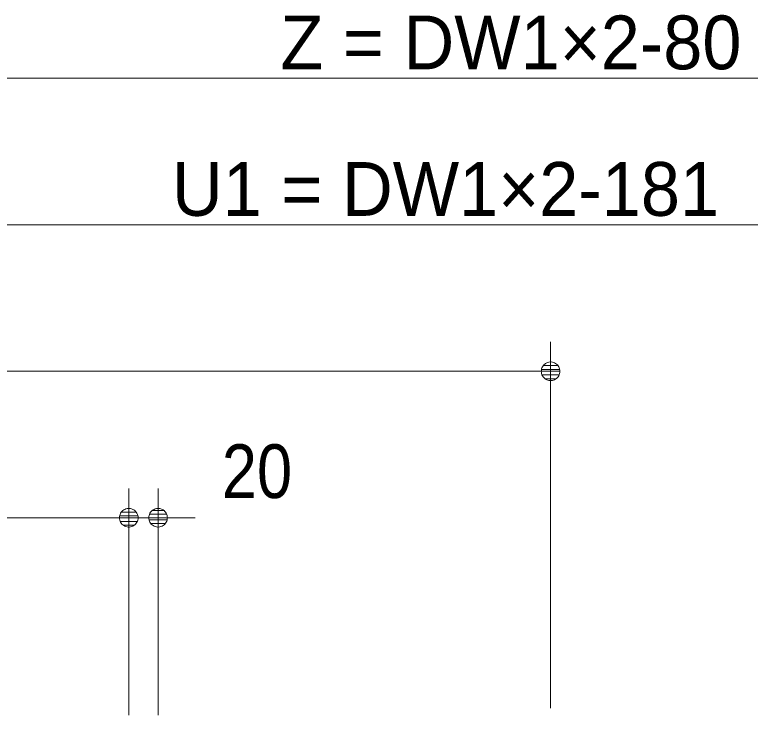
# Model space of a CAD drawing. Units: millimetres, scale not verified. Extents: x -6062 to 6062, y -3045 to 3045.
# Drawn here: x -4820 to -4318, y 365 to 843 of the extents above; entities that cross this region are included whole.
import ezdxf
from ezdxf.enums import TextEntityAlignment as Align

# ---------------------------------------------------------------- set-up
doc = ezdxf.new("R2010")
doc.units = ezdxf.units.MM
doc.header["$LTSCALE"] = 20
for name, color, linetype, lineweight in [('0-0_2寸法-1', 7, 'Continuous', 9), ('0-1_0', 7, 'Continuous', 9), ('0-2_2寸法-2', 7, 'Continuous', 9)]:
    doc.layers.add(name, color=color, linetype=linetype, lineweight=lineweight)
doc.styles.add('ＭＳ Ｐゴシック', font='')
doc.styles.get('ＭＳ Ｐゴシック').set_extended_font_data('MS PGothic')

# ---------------------------------------------------------------- blocks, each defined once
blk = doc.blocks.new('_Dot')
at = {"layer": '0-1_0'}
for p, q in [((-10, 0), (-20, 0)), ((9.78, 2), (-9.78, 2)), ((7.99, 6), (-7.99, 6)), ((9.16, -3.98), (-9.16, -3.98)), ((6, -7.98), (-6, -7.98))]:
    blk.add_line(p, q, dxfattribs=at)
for points in [[(10, 0), (9.92, 1.25), (9.69, 2.49), (9.3, 3.68), (8.76, 4.82), (8.09, 5.88), (7.29, 6.85), (6.37, 7.71), (5.36, 8.44), (4.26, 9.05), (3.09, 9.51), (1.87, 9.82), (0.63, 9.98), (-0.63, 9.98), (-1.87, 9.82), (-3.09, 9.51), (-4.26, 9.05), (-5.36, 8.44), (-6.37, 7.71), (-7.29, 6.85), (-8.09, 5.88), (-8.76, 4.82), (-9.3, 3.68), (-9.69, 2.49), (-9.92, 1.25), (-10, 0), (0, 0)], [(-10, 0), (-9.92, -1.25), (-9.69, -2.49), (-9.3, -3.68), (-8.76, -4.82), (-8.09, -5.88), (-7.29, -6.85), (-6.37, -7.71), (-5.36, -8.44), (-4.26, -9.05), (-3.09, -9.51), (-1.87, -9.82), (-0.63, -9.98), (0.63, -9.98), (1.87, -9.82), (3.09, -9.51), (4.26, -9.05), (5.36, -8.44), (6.37, -7.71), (7.29, -6.85), (8.09, -5.88), (8.76, -4.82), (9.3, -3.68), (9.69, -2.49), (9.92, -1.25), (10, 0), (0, 0)]]:
    blk.add_lwpolyline(points, close=True, dxfattribs=at)

msp = doc.modelspace()

# ---------------------------------------------------------------- linework, layer by layer
at = {"layer": '0-0_2寸法-1'}
for p, q in [((-3330.21, 800), (-5624.79, 800)), ((-3431.21, 700), (-5624.79, 700)), ((-4454.5, 370), (-4454.5, 620)), ((-4467.21, 600), (-5606.79, 600)), ((-4742.5, 365.25), (-4742.5, 520)), ((-4755.21, 500), (-5624.79, 500))]:
    msp.add_line(p, q, dxfattribs=at)
at = {"layer": '0-2_2寸法-2'}
for p, q in [((-4742.5, 365.25), (-4742.5, 520)), ((-4722.5, 365.25), (-4722.5, 520)), ((-4755.21, 500), (-4767.92, 500)), ((-4742.5, 500), (-4722.5, 500)), ((-4709.79, 500), (-4697.08, 500))]:
    msp.add_line(p, q, dxfattribs=at)

# ---------------------------------------------------------------- block references
at = {"layer": '0-0_2寸法-1', "xscale": 0.6356201, "yscale": 0.6356201}
for p in [(-4454.5, 600), (-4742.5, 500)]:
    msp.add_blockref('_Dot', p, dxfattribs=at)
at = {"layer": '0-2_2寸法-2', "xscale": 0.6356201, "yscale": 0.6356201}
msp.add_blockref('_Dot', (-4742.5, 500), dxfattribs=at)
at = {"layer": '0-2_2寸法-2', "xscale": 0.6356201, "yscale": 0.6356201, "rotation": 180}
msp.add_blockref('_Dot', (-4722.5, 500), dxfattribs=at)

# ---------------------------------------------------------------- texts
at = {"layer": '0-0_2寸法-1', "style": 'ＭＳ Ｐゴシック'}
for s, p in [('Z = DW1×2-80', (-4638.99, 795.04)), ('U1 = DW1×2-181', (-4713, 695.04))]:
    msp.add_text(s, height=36.69, dxfattribs=at).set_placement(p, align=Align.BOTTOM_LEFT)
at = {"layer": '0-2_2寸法-2', "style": 'ＭＳ Ｐゴシック', "width": 0.9}
msp.add_text('20', height=36.66, dxfattribs=at).set_placement((-4678.98, 502.48), align=Align.BOTTOM_LEFT)

doc.saveas('drawing.dxf')
